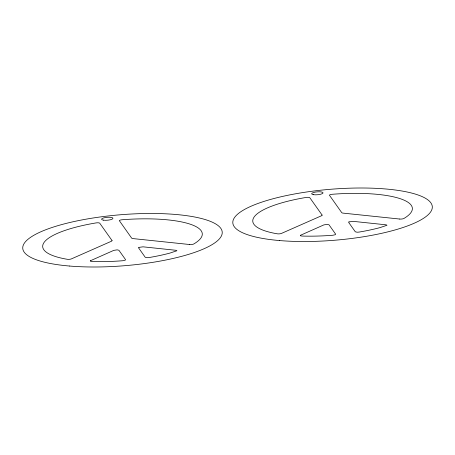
<?xml version="1.0" encoding="UTF-8"?>
<svg xmlns="http://www.w3.org/2000/svg" width="455" height="455" viewBox="0 0 455 455"><rect width="100%" height="100%" fill="white"/><g stroke="black" fill="none" stroke-linecap="round" stroke-linejoin="round"><path stroke-width="0.68" d="M90.346 260.778L90.613 261.335L91.99 261.54A80.052 20.447 -4.7 0 0 122.776 260.732L125.233 260.175L125.574 259.657L118.92 250.273L117.197 249.852L113.784 250.369L90.346 260.778M300.425 235.303L300.692 235.861L302.069 236.06A80.052 20.447 -4.7 0 0 332.855 235.252L335.312 234.7L335.653 234.183L328.999 224.798L327.276 224.378L323.863 224.895L300.425 235.303M138.889 247.389L138.582 247.89L145.23 257.274L147.045 257.695L148.984 257.553A80.052 20.447 -4.7 0 0 169.84 253.111L176.893 250.756L176.199 250.318L143.029 246.826L138.889 247.389M348.968 221.909L348.661 222.415L355.31 231.8L357.124 232.221L359.063 232.078A80.052 20.447 -4.7 0 0 379.919 227.636L386.972 225.282L386.278 224.844L353.108 221.346L348.968 221.909M112.061 240.593L111.577 241.173L71.213 258.969A2.861 0.728 -4.7 0 1 67.226 259.282A80.052 20.447 -4.7 0 1 95.982 222.927A2.861 0.728 -4.7 0 1 99.736 223.206L112.061 240.593M322.14 215.113L321.657 215.698L281.292 233.489A2.861 0.728 -4.7 0 1 277.305 233.807A80.052 20.447 -4.7 0 1 306.061 197.453A2.861 0.728 -4.7 0 1 309.815 197.726L322.14 215.113M399.74 219.048L342.615 213.071L341.796 212.73L329.431 195.223A2.861 0.728 -4.7 0 1 332.269 194.274A80.052 20.447 -4.7 0 1 403.932 218.457A2.861 0.728 -4.7 0 1 399.74 219.048M189.667 244.523L132.541 238.545L131.717 238.21L119.352 220.698A2.861 0.728 -4.7 0 1 122.196 219.748A80.052 20.447 -4.7 0 1 193.858 243.931A2.861 0.728 -4.7 0 1 189.667 244.523M103.592 220.174A5.716 1.462 -4.7 0 0 112.88 218.599A5.716 1.462 -4.7 0 0 105.338 217.541A5.716 1.462 -4.7 0 0 103.592 220.174M69.626 266.044A100.06 25.56 -4.7 0 0 222.171 233.478A100.06 25.56 -4.7 0 0 75.655 221.198A100.06 25.56 -4.7 0 0 69.626 266.044M313.671 194.7A5.716 1.462 -4.7 0 0 322.959 193.125A5.716 1.462 -4.7 0 0 315.417 192.067A5.716 1.462 -4.7 0 0 313.671 194.7M279.706 240.57A100.06 25.56 -4.7 0 0 432.25 207.998A100.06 25.56 -4.7 0 0 285.734 195.718A100.06 25.56 -4.7 0 0 279.706 240.57"/></g></svg>
